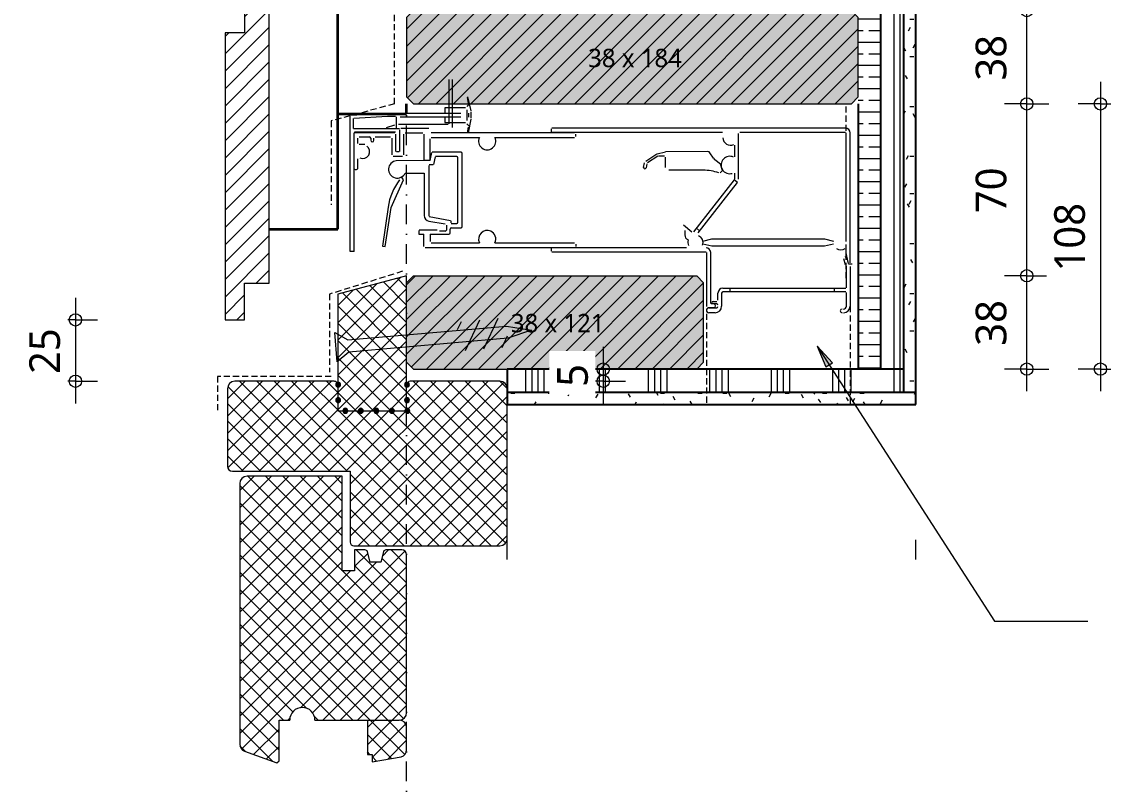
# Model space of a CAD drawing. Header units: millimetres. Extents: x 2927 to 18500, y -7154 to 6447.
# Drawn here: x 6079.6 to 6520.3, y -1441.5 to -1128.8 of the extents above; entities that cross this region are included whole.
import ezdxf

# ---------------------------------------------------------------- set-up
doc = ezdxf.new("R2010")
doc.units = ezdxf.units.MM
doc.linetypes.add('MV_hidden', pattern=[3.75, 2.5, -1.25])
doc.linetypes.add('MV_stramien', pattern=[16, 8, -4, 0, -4])
for name, color, linetype, lineweight in [('A-ANNO-DIMS', 211, 'Continuous', 13), ('A-ANNO-DIMS-5', 211, 'Continuous', 13), ('A-ANNO-NOTE', 131, 'Continuous', 18), ('A-DETL', 90, 'Continuous', 13), ('A-DETL-GENF', 92, 'Continuous', 18), ('A-DETL-MEDM', 33, 'Continuous', 18), ('G-ANNO-TEXT', 231, 'Continuous', 13)]:
    doc.layers.add(name, color=color, linetype=linetype, lineweight=lineweight)
doc.styles.add('Segoe UI', font='segoeui.ttf', dxfattribs={"height": 7.5})
doc.styles.add('Segoe UI_3', font='segoeui.ttf', dxfattribs={"height": 12.5})
doc.dimstyles.new('2_5_mm', dxfattribs={"dimscale": 304.8, "dimtxt": 13.092049, "dimasz": 0.016404, "dimexe": 0.029528, "dimexo": 0.0625, "dimgap": 0.014764, "dimtad": 1, "dimdec": 0, "dimzin": 0, "dimdsep": 46, "dimtxsty": 'Segoe UI_3', "dimblk1": 'DOTBLANK', "dimblk2": 'DOTBLANK', "dimsah": 1, "dimcen": 0.09, "dimdle": 0.029528, "dimazin": 0, "dimtfac": 1, "dimtdec": 4, "dimtix": 1, "dimtmove": 0, "dimatfit": 3, "dimfxl": 0.029528, "dimfxlon": 1, "dimtvp": 1, "dimtfill": 1, "dimtolj": 1, "dimtzin": 0, "dimarcsym": 2})
doc.dimstyles.new('2_5_mm_controle', dxfattribs={"dimscale": 304.8, "dimtxt": 13.092049, "dimasz": 0.016404, "dimexe": 0.029528, "dimexo": 0.0625, "dimgap": 0.008202, "dimtad": 1, "dimdec": 0, "dimzin": 0, "dimdsep": 46, "dimtxsty": 'Segoe UI_3', "dimblk1": 'DOTBLANK', "dimblk2": 'DOTBLANK', "dimsah": 1, "dimcen": 0.09, "dimdle": 0.029528, "dimazin": 0, "dimtfac": 1, "dimtdec": 4, "dimtix": 1, "dimtmove": 0, "dimatfit": 3, "dimfxl": 0.029528, "dimfxlon": 1, "dimtvp": 1, "dimtfill": 1, "dimtolj": 1, "dimtzin": 0, "dimarcsym": 2})
doc.dimstyles.new('2_5_mm_zonder_komma', dxfattribs={"dimscale": 304.8, "dimtxt": 13.092049, "dimasz": 0.016404, "dimexe": 0.029528, "dimexo": 0.0625, "dimgap": 0.008202, "dimtad": 1, "dimdec": 0, "dimdsep": 46, "dimtxsty": 'Segoe UI_3', "dimblk1": 'DOTBLANK', "dimblk2": 'DOTBLANK', "dimsah": 1, "dimcen": 0.09, "dimdle": 0.029528, "dimazin": 0, "dimtfac": 1, "dimtdec": 4, "dimtix": 1, "dimtmove": 0, "dimatfit": 3, "dimfxl": 0.029528, "dimfxlon": 1, "dimtvp": 1, "dimtfill": 1, "dimtolj": 1, "dimtzin": 0, "dimarcsym": 2})
pattern_1 = [(0, (0, 0), (20.32, 5.08), [1.676, -13.564, 1.676, -13.564, -81.28]), (0, (0, 0), (20.32, 5.08), [-30.48, 1.676, -28.804, 1.676, -13.564, -35.56]), (0, (0, 0), (20.32, 5.08), [-76.2, 1.676, -8.484, 1.676, -23.724]), (120, (7.62, 2.54), (-14.559409, 15.0576362), [1.676, -13.564, 1.676, -13.564, -81.28]), (120, (7.62, 2.54), (-14.559409, 15.0576362), [-30.48, 1.676, -28.804, 1.676, -13.564, -35.56]), (120, (7.62, 2.54), (-14.559409, 15.0576362), [-76.2, 1.676, -8.484, 1.676, -23.724]), (240, (10.16, 12.7), (-5.760591, -20.1376362), [1.676, -13.564, 1.676, -13.564, -81.28]), (240, (10.16, 12.7), (-5.760591, -20.1376362), [-30.48, 1.676, -28.804, 1.676, -13.564, -35.56]), (240, (10.16, 12.7), (-5.760591, -20.1376362), [-76.2, 1.676, -8.484, 1.676, -23.724])]
pattern_2 = [(90, (10, 0), (-25, 1e-15), []), (90, (12.5, 0), (-25, 1e-15), []), (90, (15, 0), (-25, 1e-15), []), (90, (17.5, 0), (-25, 1e-15), [])]
pattern_3 = [(45, (0, 0), (-3.535534, 3.535534), []), (135, (0, 0), (-3.535534, -3.535534), [])]

# ---------------------------------------------------------------- blocks, each defined once
blk = doc.blocks.new('00 hout_rechthoekig_sls - SLS 38x121-V132-Details Domera')
at = {"layer": 'A-DETL-GENF'}
blk.add_hatch(color=256, dxfattribs=at).paths.add_polyline_path([(2.83, -38), (118.17, -38), (121, -35.17), (121, -2.83), (118.17, 0), (2.83, 0), (0, -2.83), (0, -35.17)])
at = {"layer": 'A-DETL-MEDM', "lineweight": 13}
h = blk.add_hatch(dxfattribs=at)
h.set_pattern_fill('FP_180', color=256, style=0, pattern_type=2)
h.set_pattern_definition([(45, (-6236.438, 1232.306), (-3.535534, 3.535534), [])])
h.paths.add_polyline_path([(2.83, -38), (118.17, -38), (121, -35.17), (121, -2.83), (118.17, 0), (2.83, 0), (0, -2.83), (0, -35.17)])
at = {"layer": 'A-DETL-MEDM'}
for p, q in [((0, -2.83), (2.83, 0)), ((2.83, 0), (0, -2.83)), ((2.83, 0), (118.17, 0)), ((118.17, 0), (121, -2.83)), ((118.17, 0), (121, -2.83)), ((121, -35.17), (121, -2.83)), ((2.83, -38), (0, -35.17)), ((0, -35.17), (2.83, -38)), ((121, -35.17), (118.17, -38)), ((118.17, -38), (121, -35.17)), ((2.83, -38), (41, -38))]:
    blk.add_line(p, q, dxfattribs=at)
blk = doc.blocks.new('28 schroef - 5_0x80-4440999-Details Domera')
at = {"layer": 'A-DETL-GENF', "lineweight": 13}
h = blk.add_hatch(dxfattribs=at)
h.set_pattern_fill('FP_87', color=256, style=0, pattern_type=2)
h.set_pattern_definition([(240, (0, 0), (-11.2583, 6.5), [])])
h.paths.add_polyline_path([(50, -6), (70, -6), (70, 6), (50, 6), (50, -2.37)])
h = blk.add_hatch(dxfattribs=at)
h.set_pattern_fill('FP_88', color=256, style=0, pattern_type=2)
h.set_pattern_definition([(240, (7.5, 0), (-11.2583, 6.5), [])])
h.paths.add_polyline_path([(50, -6), (70, -6), (70, 6), (50, 6), (50, -2.37)])
for p, q in [((0, -6), (0, 6)), ((0, 6), (5, 2.5)), ((5, 2.5), (70, 2.5)), ((70, 2.5), (80, 0)), ((80, 0), (70, -2.5)), ((5, -2.5), (0, -6)), ((70, -2.5), (5, -2.5))]:
    blk.add_line(p, q, dxfattribs=at)
blk = doc.blocks.new('00 hout_rechthoekig_sls - SLS 38x184-V187-Details Domera')
at = {"layer": 'A-DETL-GENF'}
blk.add_hatch(color=256, dxfattribs=at).paths.add_polyline_path([(67.48, -38), (181.17, -38), (184, -35.17), (184, -2.83), (181.17, 0), (2.83, 0), (0, -2.83), (0, -35.17), (2.83, -38)])
at = {"layer": 'A-DETL-MEDM', "lineweight": 13}
h = blk.add_hatch(dxfattribs=at)
h.set_pattern_fill('FP_232', color=256, style=0, pattern_type=2)
h.set_pattern_definition([(45, (-6236.438, 1124.306), (-3.535534, 3.535534), [])])
h.paths.add_polyline_path([(67.48, -38), (181.17, -38), (184, -35.17), (184, -2.83), (181.17, 0), (2.83, 0), (0, -2.83), (0, -35.17), (2.83, -38)])
at = {"layer": 'A-DETL-MEDM'}
for p, q in [((0, -2.83), (2.83, 0)), ((2.83, 0), (0, -2.83)), ((2.83, 0), (181.17, 0)), ((181.17, 0), (184, -2.83)), ((0, -2.83), (0, -35.17)), ((181.17, 0), (184, -2.83)), ((184, -35.17), (184, -2.83)), ((2.83, -38), (0, -35.17)), ((0, -35.17), (2.83, -38)), ((184, -35.17), (181.17, -38)), ((181.17, -38), (184, -35.17)), ((2.83, -38), (181.17, -38))]:
    blk.add_line(p, q, dxfattribs=at)
blk = doc.blocks.new('DIMBLOCK172-Details Domera')
at = {"layer": 'A-ANNO-DIMS-5'}
for p, q in [((6101.52, -1241.31), (6101.52, -1284.31)), ((6101.52, -1250.31), (6092.52, -1250.31)), ((6101.52, -1250.31), (6110.52, -1250.31)), ((6101.52, -1275.31), (6092.52, -1275.31)), ((6101.52, -1275.31), (6110.52, -1275.31))]:
    blk.add_line(p, q, dxfattribs=at)
for centre in [(6101.52, -1250.31), (6101.52, -1275.31)]:
    blk.add_circle(centre, 2.5, dxfattribs=at)
at = {"layer": 'A-ANNO-DIMS-5', "color": 0, "insert": (6082.71, -1272.33), "char_height": 12.5, "width": 22.8516, "attachment_point": 1, "rotation": 90, "line_spacing_factor": 1.142579, "style": 'Segoe UI_3', "bg_fill": 3, "box_fill_scale": 1.25, "bg_fill_color": 9, "bg_fill_true_color": 13158600, "bg_fill_transparency": 0}
blk.add_mtext('25', dxfattribs=at)
blk = doc.blocks.new('_DotBlank')
at = {"color": 0, "linetype": 'ByBlock', "lineweight": -2}
blk.add_line((-0.5, 0), (-1, 0), dxfattribs=at)
blk.add_circle((0, 0), 0.5, dxfattribs=at)
blk = doc.blocks.new('DIMBLOCK218-Details Domera')
at = {"layer": 'A-ANNO-DIMS-5'}
for p, q in [((6489.06, -1232.31), (6480.06, -1232.31)), ((6489.06, -1279.31), (6489.06, -1232.31)), ((6489.06, -1232.31), (6498.06, -1232.31)), ((6489.06, -1270.31), (6480.06, -1270.31)), ((6489.06, -1270.31), (6498.06, -1270.31))]:
    blk.add_line(p, q, dxfattribs=at)
for centre in [(6489.06, -1232.31), (6489.06, -1270.31)]:
    blk.add_circle(centre, 2.5, dxfattribs=at)
at = {"layer": 'A-ANNO-DIMS-5', "color": 0, "insert": (6468.25, -1260.83), "char_height": 12.5, "width": 22.8516, "attachment_point": 1, "rotation": 90, "line_spacing_factor": 1.142579, "style": 'Segoe UI_3', "bg_fill": 3, "box_fill_scale": 1.25, "bg_fill_color": 9, "bg_fill_true_color": 13158600, "bg_fill_transparency": 0}
blk.add_mtext('38', dxfattribs=at)
blk = doc.blocks.new('DIMBLOCK219-Details Domera')
at = {"layer": 'A-ANNO-DIMS-5'}
for p, q in [((6489.06, -1162.31), (6480.06, -1162.31)), ((6489.06, -1232.31), (6489.06, -1162.31)), ((6489.06, -1162.31), (6498.06, -1162.31)), ((6489.06, -1232.31), (6480.06, -1232.31)), ((6489.06, -1232.31), (6498.06, -1232.31))]:
    blk.add_line(p, q, dxfattribs=at)
for centre in [(6489.06, -1162.31), (6489.06, -1232.31)]:
    blk.add_circle(centre, 2.5, dxfattribs=at)
at = {"layer": 'A-ANNO-DIMS-5', "color": 0, "insert": (6468.25, -1206.83), "char_height": 12.5, "width": 22.8516, "attachment_point": 1, "rotation": 90, "line_spacing_factor": 1.142579, "style": 'Segoe UI_3', "bg_fill": 3, "box_fill_scale": 1.25, "bg_fill_color": 9, "bg_fill_true_color": 13158600, "bg_fill_transparency": 0}
blk.add_mtext('70', dxfattribs=at)
blk = doc.blocks.new('DIMBLOCK220-Details Domera')
at = {"layer": 'A-ANNO-DIMS-5'}
for p, q in [((6489.06, -1162.31), (6489.06, -1115.31)), ((6489.06, -1124.31), (6480.06, -1124.31)), ((6489.06, -1124.31), (6498.06, -1124.31)), ((6489.06, -1162.31), (6480.06, -1162.31)), ((6489.06, -1162.31), (6498.06, -1162.31))]:
    blk.add_line(p, q, dxfattribs=at)
for centre in [(6489.06, -1124.31), (6489.06, -1162.31)]:
    blk.add_circle(centre, 2.5, dxfattribs=at)
at = {"layer": 'A-ANNO-DIMS-5', "color": 0, "insert": (6468.25, -1152.83), "char_height": 12.5, "width": 22.8516, "attachment_point": 1, "rotation": 90, "line_spacing_factor": 1.142579, "style": 'Segoe UI_3', "bg_fill": 3, "box_fill_scale": 1.25, "bg_fill_color": 9, "bg_fill_true_color": 13158600, "bg_fill_transparency": 0}
blk.add_mtext('38', dxfattribs=at)
blk = doc.blocks.new('DIMBLOCK227-Details Domera')
at = {"layer": 'A-ANNO-DIMS-5'}
for p, q in [((6316.55, -1261.31), (6316.55, -1284.31)), ((6316.55, -1270.31), (6307.55, -1270.31)), ((6316.55, -1270.31), (6325.55, -1270.31)), ((6316.55, -1275.31), (6307.55, -1275.31)), ((6316.55, -1275.31), (6325.55, -1275.31))]:
    blk.add_line(p, q, dxfattribs=at)
for centre in [(6316.55, -1270.31), (6316.55, -1275.31)]:
    blk.add_circle(centre, 2.5, dxfattribs=at)
at = {"layer": 'A-ANNO-DIMS-5', "color": 0, "insert": (6297.74, -1277.57), "char_height": 12.5, "width": 11.4258, "attachment_point": 1, "rotation": 90, "line_spacing_factor": 1.142579, "style": 'Segoe UI_3', "bg_fill": 3, "box_fill_scale": 1.25, "bg_fill_color": 9, "bg_fill_true_color": 13158600, "bg_fill_transparency": 0}
blk.add_mtext('5', dxfattribs=at)
blk = doc.blocks.new('DIMBLOCK228-Details Domera')
at = {"layer": 'A-ANNO-DIMS-5'}
for p, q in [((6519.06, -1153.31), (6519.06, -1279.31)), ((6519.06, -1162.31), (6510.06, -1162.31)), ((6519.06, -1162.31), (6528.06, -1162.31)), ((6519.06, -1270.31), (6510.06, -1270.31)), ((6519.06, -1270.31), (6528.06, -1270.31))]:
    blk.add_line(p, q, dxfattribs=at)
for centre in [(6519.06, -1162.31), (6519.06, -1270.31)]:
    blk.add_circle(centre, 2.5, dxfattribs=at)
at = {"layer": 'A-ANNO-DIMS-5', "color": 0, "insert": (6500.25, -1230.59), "char_height": 12.5, "width": 34.2774, "attachment_point": 1, "rotation": 90, "line_spacing_factor": 1.142579, "style": 'Segoe UI_3', "bg_fill": 3, "box_fill_scale": 1.25, "bg_fill_color": 9, "bg_fill_true_color": 13158600, "bg_fill_transparency": 0}
blk.add_mtext('108', dxfattribs=at)

msp = doc.modelspace()

# ---------------------------------------------------------------- hatches: boundary and pattern name
at = {"layer": 'A-DETL-GENF', "lineweight": 13}
h = msp.add_hatch(dxfattribs=at)
h.set_pattern_fill('FP_4', color=250, style=0, pattern_type=2)
h.set_pattern_definition([(0, (0, 0), (0, 9.476), []), (0, (0, 4.738), (0, 9.476), [4.738, -2.369])])
h.paths.add_polyline_path([(6429.44, -1270.31), (6429.44, -948.93), (6420.44, -948.93), (6420.44, -1270.31)])
h = msp.add_hatch(dxfattribs=at)
h.set_pattern_fill('FP_6', color=253, style=0, pattern_type=2)
h.set_pattern_definition(pattern_2)
h.paths.add_polyline_path([(6438.94, -1270.31), (6438.94, -948.93), (6429.44, -948.93), (6429.44, -1270.31)])
h = msp.add_hatch(dxfattribs=at)
h.set_pattern_fill('FP_5', color=253, style=0, pattern_type=2)
h.set_pattern_definition(pattern_1)
h.paths.add_polyline_path([(6443.94, -1279.81), (6443.94, -948.93), (6438.94, -948.93), (6438.94, -1279.81)])
h = msp.add_hatch(dxfattribs=at)
h.set_pattern_fill('FP_10', color=250, style=0, pattern_type=2)
h.set_pattern_definition([(45, (0, 0), (-3.535534, 3.535534), [])])
h.paths.add_polyline_path([(6162.44, -1250.31), (6170.44, -1250.31), (6170.44, -1235.31), (6180.44, -1235.31), (6180.44, -1108.31), (6170.44, -1108.31), (6170.44, -1133.31), (6162.44, -1133.31)])
h = msp.add_hatch(dxfattribs=at)
h.set_pattern_fill('FP_12', color=250, style=0, pattern_type=2)
h.set_pattern_definition(pattern_3)
h.paths.add_polyline_path([(6235.7, -1287.31), (6235.75, -1287.31), (6235.86, -1286.87), (6235.88, -1286.81), (6236.04, -1286.6), (6236.44, -1286.34), (6236.44, -1283.98), (6236.3, -1283.96), (6236.06, -1283.86), (6235.86, -1283.7), (6235.7, -1283.49), (6235.6, -1283.25), (6235.56, -1282.99), (6235.6, -1282.73), (6235.7, -1282.49), (6235.86, -1282.28), (6236.06, -1282.13), (6236.44, -1281.99), (6236.44, -1277.65), (6236.3, -1277.64), (6236.06, -1277.54), (6235.86, -1277.38), (6235.7, -1277.17), (6235.6, -1276.93), (6235.56, -1276.67), (6235.6, -1276.41), (6235.7, -1276.17), (6235.86, -1275.96), (6236.06, -1275.8), (6236.44, -1275.67), (6236.44, -1232.31), (6208.44, -1239.81), (6208.44, -1275.69), (6208.56, -1275.67), (6208.82, -1275.7), (6209.06, -1275.8), (6209.27, -1275.96), (6209.43, -1276.17), (6209.53, -1276.41), (6209.56, -1276.67), (6209.53, -1276.93), (6209.43, -1277.17), (6209.27, -1277.38), (6209.06, -1277.54), (6208.82, -1277.64), (6208.44, -1277.67), (6208.44, -1282.01), (6208.56, -1281.99), (6208.82, -1282.03), (6209.06, -1282.13), (6209.27, -1282.28), (6209.43, -1282.49), (6209.53, -1282.73), (6209.56, -1282.99), (6209.53, -1283.25), (6209.43, -1283.49), (6209.27, -1283.7), (6209.06, -1283.86), (6208.82, -1283.96), (6208.44, -1283.99), (6208.44, -1287.31), (6210.46, -1287.31), (6210.49, -1287.05), (6210.59, -1286.81), (6210.75, -1286.6), (6210.96, -1286.44), (6211.2, -1286.34), (6211.46, -1286.31), (6211.72, -1286.34), (6211.96, -1286.44), (6212.17, -1286.6), (6212.33, -1286.81), (6212.43, -1287.05), (6212.46, -1287.31), (6216.78, -1287.31), (6216.82, -1287.05), (6216.92, -1286.81), (6217.08, -1286.6), (6217.28, -1286.44), (6217.52, -1286.34), (6217.78, -1286.31), (6218.04, -1286.34), (6218.28, -1286.44), (6218.49, -1286.6), (6218.65, -1286.81), (6218.75, -1287.05), (6218.78, -1287.31), (6223.1, -1287.31), (6223.14, -1287.05), (6223.24, -1286.81), (6223.4, -1286.6), (6223.6, -1286.44), (6223.85, -1286.34), (6224.1, -1286.31), (6224.36, -1286.34), (6224.6, -1286.44), (6224.81, -1286.6), (6224.97, -1286.81), (6225.07, -1287.05), (6225.1, -1287.31), (6229.43, -1287.31), (6229.46, -1287.05), (6229.56, -1286.81), (6229.72, -1286.6), (6229.93, -1286.44), (6230.17, -1286.34), (6230.43, -1286.31), (6230.69, -1286.34), (6230.93, -1286.44), (6231.13, -1286.6), (6231.29, -1286.81), (6231.39, -1287.05), (6231.43, -1287.31), (6235.56, -1287.31)])
h = msp.add_hatch(dxfattribs=at)
h.set_pattern_fill('FP_6', color=253, style=0, pattern_type=2)
h.set_pattern_definition(pattern_2)
h.paths.add_polyline_path([(6303.92, -1279.81), (6438.94, -1279.81), (6438.94, -1270.31), (6277.44, -1270.31), (6277.44, -1279.81)])
h = msp.add_hatch(dxfattribs=at)
h.set_pattern_fill('FP_12', color=250, style=0, pattern_type=2)
h.set_pattern_definition(pattern_3)
h.paths.add_polyline_path([(6274.44, -1342.31), (6275.21, -1342.2), (6275.94, -1341.9), (6276.56, -1341.43), (6277.04, -1340.81), (6277.34, -1340.08), (6277.44, -1339.31), (6277.44, -1278.31), (6277.34, -1277.53), (6277.04, -1276.81), (6276.56, -1276.18), (6275.94, -1275.71), (6275.21, -1275.41), (6274.44, -1275.31), (6237.55, -1275.36), (6237.19, -1275.51), (6236.9, -1275.74), (6237.18, -1275.89), (6237.27, -1275.97), (6237.43, -1276.17), (6237.53, -1276.41), (6237.56, -1276.67), (6237.53, -1276.93), (6237.43, -1277.17), (6237.27, -1277.38), (6237.06, -1277.54), (6236.82, -1277.64), (6236.44, -1277.67), (6236.44, -1282.01), (6236.56, -1281.99), (6236.82, -1282.03), (6237.08, -1282.14), (6237.27, -1282.28), (6237.43, -1282.49), (6237.53, -1282.73), (6237.56, -1282.99), (6237.53, -1283.25), (6237.43, -1283.49), (6237.27, -1283.7), (6236.86, -1283.94), (6236.82, -1283.96), (6236.44, -1283.99), (6236.49, -1286.34), (6236.82, -1286.32), (6237.01, -1286.34), (6237.27, -1286.46), (6237.46, -1286.6), (6237.66, -1286.92), (6237.71, -1287.05), (6237.75, -1287.31), (6237.71, -1287.56), (6237.61, -1287.81), (6237.46, -1288.01), (6237.08, -1288.24), (6237.01, -1288.27), (6236.75, -1288.31), (6236.44, -1288.25), (6236.25, -1288.17), (6235.92, -1287.86), (6235.88, -1287.81), (6235.78, -1287.56), (6235.75, -1287.31), (6231.43, -1287.31), (6231.39, -1287.56), (6231.29, -1287.81), (6231.13, -1288.01), (6230.93, -1288.17), (6230.69, -1288.27), (6230.43, -1288.31), (6230.17, -1288.27), (6229.93, -1288.17), (6229.72, -1288.01), (6229.56, -1287.81), (6229.46, -1287.56), (6229.43, -1287.31), (6225.1, -1287.31), (6225.07, -1287.56), (6224.97, -1287.81), (6224.81, -1288.01), (6224.6, -1288.17), (6224.36, -1288.27), (6224.1, -1288.31), (6223.85, -1288.27), (6223.6, -1288.17), (6223.4, -1288.01), (6223.24, -1287.81), (6223.14, -1287.56), (6223.1, -1287.31), (6218.78, -1287.31), (6218.75, -1287.56), (6218.65, -1287.81), (6218.49, -1288.01), (6218.28, -1288.17), (6218.04, -1288.27), (6217.78, -1288.31), (6217.52, -1288.27), (6217.28, -1288.17), (6217.08, -1288.01), (6216.92, -1287.81), (6216.82, -1287.56), (6216.78, -1287.31), (6212.46, -1287.31), (6212.43, -1287.56), (6212.33, -1287.81), (6212.17, -1288.01), (6211.96, -1288.17), (6211.72, -1288.27), (6211.46, -1288.31), (6211.2, -1288.27), (6210.96, -1288.17), (6210.75, -1288.01), (6210.59, -1287.81), (6210.49, -1287.56), (6210.46, -1287.31), (6208.44, -1287.31), (6208.44, -1283.98), (6208.3, -1283.96), (6208, -1283.81), (6207.86, -1283.7), (6207.7, -1283.49), (6207.6, -1283.25), (6207.56, -1282.99), (6207.6, -1282.73), (6207.82, -1282.34), (6207.86, -1282.28), (6208.06, -1282.13), (6208.44, -1281.99), (6208.44, -1277.65), (6208.3, -1277.64), (6208.06, -1277.54), (6207.86, -1277.38), (6207.7, -1277.17), (6207.6, -1276.93), (6207.56, -1276.67), (6207.6, -1276.41), (6207.83, -1275.99), (6207.95, -1275.89), (6208.05, -1275.81), (6207.86, -1275.64), (6207.69, -1275.51), (6207.33, -1275.36), (6206.94, -1275.31), (6166.27, -1275.33), (6165.66, -1275.41), (6164.94, -1275.71), (6164.32, -1276.18), (6163.84, -1276.81), (6163.54, -1277.53), (6163.44, -1278.31), (6163.44, -1309.97), (6163.51, -1310.49), (6163.71, -1310.97), (6164.02, -1311.39), (6164.44, -1311.7), (6164.92, -1311.9), (6165.44, -1311.97), (6213.44, -1311.97), (6213.49, -1341.19), (6213.64, -1341.56), (6213.88, -1341.87), (6214.19, -1342.1), (6214.55, -1342.25), (6214.94, -1342.31), (6235.09, -1342.31)])
at = {"layer": 'A-DETL-GENF'}
for points in [[(6208.56, -1277.67), (6208.82, -1277.64), (6209.06, -1277.54), (6209.27, -1277.38), (6209.43, -1277.17), (6209.53, -1276.93), (6209.56, -1276.67), (6209.53, -1276.41), (6209.43, -1276.17), (6209.27, -1275.96), (6209.06, -1275.8), (6208.82, -1275.7), (6208.56, -1275.67), (6208.3, -1275.7), (6208.06, -1275.8), (6207.86, -1275.96), (6207.7, -1276.17), (6207.6, -1276.41), (6207.56, -1276.67), (6207.6, -1276.93), (6207.7, -1277.17), (6207.86, -1277.38), (6208.06, -1277.54), (6208.3, -1277.64)], [(6236.56, -1277.67), (6236.82, -1277.64), (6237.06, -1277.54), (6237.27, -1277.38), (6237.43, -1277.17), (6237.53, -1276.93), (6237.56, -1276.67), (6237.53, -1276.41), (6237.43, -1276.17), (6237.27, -1275.96), (6237.06, -1275.8), (6236.82, -1275.7), (6236.56, -1275.67), (6236.3, -1275.7), (6236.06, -1275.8), (6235.86, -1275.96), (6235.7, -1276.17), (6235.6, -1276.41), (6235.56, -1276.67), (6235.6, -1276.93), (6235.7, -1277.17), (6235.86, -1277.38), (6236.06, -1277.54), (6236.3, -1277.64)], [(6208.56, -1283.99), (6208.82, -1283.96), (6209.06, -1283.86), (6209.27, -1283.7), (6209.43, -1283.49), (6209.53, -1283.25), (6209.56, -1282.99), (6209.53, -1282.73), (6209.43, -1282.49), (6209.27, -1282.28), (6209.06, -1282.13), (6208.82, -1282.03), (6208.56, -1281.99), (6208.3, -1282.03), (6208.06, -1282.13), (6207.86, -1282.28), (6207.7, -1282.49), (6207.6, -1282.73), (6207.56, -1282.99), (6207.6, -1283.25), (6207.7, -1283.49), (6207.86, -1283.7), (6208.06, -1283.86), (6208.3, -1283.96)], [(6236.56, -1283.99), (6236.82, -1283.96), (6237.06, -1283.86), (6237.27, -1283.7), (6237.43, -1283.49), (6237.53, -1283.25), (6237.56, -1282.99), (6237.53, -1282.73), (6237.43, -1282.49), (6237.27, -1282.28), (6237.06, -1282.13), (6236.82, -1282.03), (6236.56, -1281.99), (6236.3, -1282.03), (6236.06, -1282.13), (6235.86, -1282.28), (6235.7, -1282.49), (6235.6, -1282.73), (6235.56, -1282.99), (6235.6, -1283.25), (6235.7, -1283.49), (6235.86, -1283.7), (6236.06, -1283.86), (6236.3, -1283.96)], [(6211.46, -1288.31), (6211.72, -1288.27), (6211.96, -1288.17), (6212.17, -1288.01), (6212.33, -1287.81), (6212.43, -1287.56), (6212.46, -1287.31), (6212.43, -1287.05), (6212.33, -1286.81), (6212.17, -1286.6), (6211.96, -1286.44), (6211.72, -1286.34), (6211.46, -1286.31), (6211.2, -1286.34), (6210.96, -1286.44), (6210.75, -1286.6), (6210.59, -1286.81), (6210.49, -1287.05), (6210.46, -1287.31), (6210.49, -1287.56), (6210.59, -1287.81), (6210.75, -1288.01), (6210.96, -1288.17), (6211.2, -1288.27)], [(6217.78, -1288.31), (6218.04, -1288.27), (6218.28, -1288.17), (6218.49, -1288.01), (6218.65, -1287.81), (6218.75, -1287.56), (6218.78, -1287.31), (6218.75, -1287.05), (6218.65, -1286.81), (6218.49, -1286.6), (6218.28, -1286.44), (6218.04, -1286.34), (6217.78, -1286.31), (6217.52, -1286.34), (6217.28, -1286.44), (6217.08, -1286.6), (6216.92, -1286.81), (6216.82, -1287.05), (6216.78, -1287.31), (6216.82, -1287.56), (6216.92, -1287.81), (6217.08, -1288.01), (6217.28, -1288.17), (6217.52, -1288.27)], [(6224.1, -1288.31), (6224.36, -1288.27), (6224.6, -1288.17), (6224.81, -1288.01), (6224.97, -1287.81), (6225.07, -1287.56), (6225.1, -1287.31), (6225.07, -1287.05), (6224.97, -1286.81), (6224.81, -1286.6), (6224.6, -1286.44), (6224.36, -1286.34), (6224.1, -1286.31), (6223.85, -1286.34), (6223.6, -1286.44), (6223.4, -1286.6), (6223.24, -1286.81), (6223.14, -1287.05), (6223.1, -1287.31), (6223.14, -1287.56), (6223.24, -1287.81), (6223.4, -1288.01), (6223.6, -1288.17), (6223.85, -1288.27)], [(6230.43, -1288.31), (6230.69, -1288.27), (6230.93, -1288.17), (6231.13, -1288.01), (6231.29, -1287.81), (6231.39, -1287.56), (6231.43, -1287.31), (6231.39, -1287.05), (6231.29, -1286.81), (6231.13, -1286.6), (6230.93, -1286.44), (6230.69, -1286.34), (6230.43, -1286.31), (6230.17, -1286.34), (6229.93, -1286.44), (6229.72, -1286.6), (6229.56, -1286.81), (6229.46, -1287.05), (6229.43, -1287.31), (6229.46, -1287.56), (6229.56, -1287.81), (6229.72, -1288.01), (6229.93, -1288.17), (6230.17, -1288.27)], [(6236.75, -1288.31), (6237.01, -1288.27), (6237.25, -1288.17), (6237.46, -1288.01), (6237.61, -1287.81), (6237.71, -1287.56), (6237.75, -1287.31), (6237.71, -1287.05), (6237.61, -1286.81), (6237.46, -1286.6), (6237.25, -1286.44), (6237.01, -1286.34), (6236.75, -1286.31), (6236.49, -1286.34), (6236.25, -1286.44), (6236.04, -1286.6), (6235.88, -1286.81), (6235.78, -1287.05), (6235.75, -1287.31), (6235.78, -1287.56), (6235.88, -1287.81), (6236.04, -1288.01), (6236.25, -1288.17), (6236.49, -1288.27)]]:
    msp.add_hatch(color=7, dxfattribs=at).paths.add_polyline_path(points)
at = {"layer": 'A-DETL-GENF', "lineweight": 13}
h = msp.add_hatch(dxfattribs=at)
h.set_pattern_fill('FP_5', color=253, style=0, pattern_type=2)
h.set_pattern_definition(pattern_1)
h.paths.add_polyline_path([(6277.44, -1284.81), (6443.94, -1284.81), (6443.94, -1279.81), (6277.44, -1279.81)])
h = msp.add_hatch(dxfattribs=at)
h.set_pattern_fill('FP_12', color=250, style=0, pattern_type=2)
h.set_pattern_definition(pattern_3)
h.paths.add_polyline_path([(6183.56, -1430.77), (6184.44, -1429.89), (6184.44, -1413.31), (6188.79, -1413.31), (6188.97, -1411.97), (6189.48, -1410.73), (6190.3, -1409.67), (6191.36, -1408.85), (6192.61, -1408.33), (6193.94, -1408.16), (6195.27, -1408.33), (6196.51, -1408.85), (6197.58, -1409.67), (6198.4, -1410.73), (6198.91, -1411.97), (6199.09, -1413.31), (6233.44, -1413.31), (6234.21, -1413.2), (6235.09, -1412.78), (6235.56, -1412.43), (6236.04, -1411.81), (6236.34, -1411.08), (6236.44, -1410.31), (6236.44, -1345.97), (6236.37, -1345.45), (6236.17, -1344.97), (6235.85, -1344.56), (6235.44, -1344.24), (6234.96, -1344.04), (6234.44, -1343.97), (6227.75, -1344.01), (6227.5, -1344.11), (6227.3, -1344.26), (6227.14, -1344.47), (6227.04, -1344.71), (6225.9, -1348.97), (6221.58, -1348.97), (6220.34, -1344.47), (6220.18, -1344.26), (6219.97, -1344.11), (6219.73, -1344.01), (6219.47, -1343.97), (6215.24, -1343.97), (6215.24, -1352.47), (6210.24, -1352.47), (6210.24, -1313.97), (6171.44, -1313.97), (6170.66, -1314.07), (6169.94, -1314.37), (6169.32, -1314.85), (6168.84, -1315.47), (6168.54, -1316.19), (6168.44, -1317.28), (6168.44, -1423.17), (6168.53, -1423.89), (6168.79, -1424.58), (6169.21, -1425.18), (6169.76, -1425.66), (6170.41, -1425.99)])
h = msp.add_hatch(dxfattribs=at)
h.set_pattern_fill('FP_12', color=250, style=0, pattern_type=2)
h.set_pattern_definition(pattern_3)
h.paths.add_polyline_path([(6222.38, -1430.34), (6234.21, -1428.27), (6234.82, -1428.04), (6235.36, -1427.68), (6235.82, -1427.2), (6236.16, -1426.64), (6236.37, -1426.02), (6236.44, -1425.37), (6236.44, -1416.31), (6236.34, -1415.53), (6236.04, -1414.81), (6235.56, -1414.18), (6234.94, -1413.71), (6234.21, -1413.41), (6233.44, -1413.31), (6220.44, -1413.31), (6220.44, -1427.31), (6222.38, -1427.31)])
at = {"layer": 'G-ANNO-TEXT'}
msp.add_hatch(color=7, dxfattribs=at).paths.add_polyline_path([(6403.72, -1261.03), (6407.26, -1269.46), (6409.93, -1267.74)])

# ---------------------------------------------------------------- linework, layer by layer
at = {"layer": 'A-DETL', "lineweight": 35}
for p, q in [((6208.44, -1213.31), (6208.44, -948.93)), ((6236.44, -1166.31), (6236.44, -1162.31)), ((6208.44, -1166.31), (6236.44, -1166.31)), ((6180.44, -1213.31), (6208.44, -1213.31))]:
    msp.add_line(p, q, dxfattribs=at)
at = {"layer": 'A-DETL', "linetype": 'MV_hidden', "lineweight": 18}
for p, q in [((6231.44, -1162.33), (6231.44, -948.93)), ((6231.44, -1162.33), (6205.69, -1169.23)), ((6415.44, -1233.31), (6415.44, -1162.31)), ((6205.69, -1169.23), (6205.69, -1203.46)), ((6234.79, -1230.51), (6205.06, -1239.8)), ((6205.06, -1239.8), (6205.06, -1271.56)), ((6417.1, -1244.69), (6417.1, -1284.81)), ((6358.6, -1247.79), (6358.6, -1284.81)), ((6205.69, -1273.31), (6159.44, -1273.31)), ((6159.44, -1273.31), (6159.44, -1288.31))]:
    msp.add_line(p, q, dxfattribs=at)
at = {"layer": 'A-DETL', "lineweight": 25}
for p, q in [((6429.44, -948.93), (6429.44, -1270.31)), ((6438.94, -1270.31), (6438.94, -948.93)), ((6443.94, -1279.81), (6443.94, -948.93)), ((6420.44, -1162.31), (6420.44, -1270.31)), ((6438.94, -1270.31), (6277.44, -1270.31)), ((6277.44, -1270.31), (6277.44, -1279.81)), ((6438.94, -1279.81), (6438.94, -1270.31)), ((6277.44, -1279.81), (6277.44, -1284.81)), ((6443.94, -1279.81), (6277.44, -1279.81)), ((6443.94, -1284.81), (6443.94, -1279.81)), ((6277.44, -1284.81), (6443.94, -1284.81))]:
    msp.add_line(p, q, dxfattribs=at)
at = {"layer": 'A-DETL', "lineweight": 18}
for p, q in [((6180.44, -1235.31), (6180.44, -1108.31)), ((6170.44, -1123.31), (6170.44, -1133.31)), ((6170.44, -1133.31), (6162.44, -1133.31)), ((6162.44, -1133.31), (6162.44, -1250.31)), ((6253.56, -1152.38), (6253.56, -1170.48)), ((6255.06, -1171.98), (6255.06, -1152.38)), ((6261.87, -1162.31), (6260.93, -1163.36)), ((6261.09, -1159.7), (6261.51, -1161.97)), ((6262.78, -1165.18), (6261.38, -1159.43)), ((6213.46, -1222.38), (6213.46, -1167.15)), ((6213.65, -1166.87), (6228.66, -1166.03)), ((6214.95, -1168.1), (6228.7, -1167.33)), ((6228.66, -1166.03), (6258.48, -1166.03)), ((6228.7, -1167.33), (6231.96, -1167.33)), ((6232.16, -1167.53), (6232.16, -1172.18)), ((6258.48, -1167.73), (6233.86, -1167.73)), ((6260.43, -1163.88), (6251.96, -1163.88)), ((6251.96, -1163.88), (6251.96, -1166.03)), ((6251.96, -1167.73), (6251.96, -1169.88)), ((6260.98, -1164.67), (6260.98, -1169.08)), ((6261.78, -1167.73), (6261.78, -1166.03)), ((6262.78, -1168.18), (6262.78, -1165.58)), ((6214.76, -1172.38), (6214.76, -1168.29)), ((6231.47, -1170.94), (6228.04, -1172.11)), ((6253.36, -1170.68), (6233.08, -1170.68)), ((6251.96, -1169.88), (6260.43, -1169.88)), ((6260.93, -1170.39), (6261.87, -1171.44)), ((6261.51, -1171.78), (6261.08, -1174.08)), ((6261.64, -1174.08), (6262.78, -1168.58)), ((6371.79, -1172.19), (6295.55, -1172.19)), ((6415.2, -1172.19), (6371.79, -1172.19)), ((6214.76, -1172.38), (6233.47, -1172.38)), ((6231.59, -1174.08), (6215.06, -1174.08)), ((6215.06, -1222.38), (6215.06, -1174.08)), ((6231.96, -1173.88), (6215.16, -1173.88)), ((6216.59, -1178.38), (6216.59, -1176.28)), ((6217.09, -1175.78), (6221.29, -1175.78)), ((6221.79, -1176.28), (6221.79, -1177.15)), ((6223.14, -1177.15), (6223.14, -1176.28)), ((6223.64, -1175.78), (6229.89, -1175.78)), ((6230.39, -1176.28), (6230.39, -1183.08)), ((6232.09, -1181.68), (6232.09, -1174.58)), ((6233.59, -1172.88), (6233.59, -1181.68)), ((6245.49, -1172.38), (6234.09, -1172.38)), ((6235.29, -1183.08), (6235.29, -1174.58)), ((6235.79, -1174.08), (6242.99, -1174.08)), ((6243.49, -1174.58), (6243.49, -1185.38)), ((6245.99, -1185.38), (6245.99, -1176.53)), ((6297.18, -1174.08), (6246.49, -1174.08)), ((6246.49, -1176.03), (6266.09, -1176.03)), ((6272.41, -1176.03), (6295.68, -1176.03)), ((6295.3, -1172.44), (6295.3, -1173.64)), ((6295.55, -1173.89), (6305.78, -1173.89)), ((6295.68, -1176.03), (6304.89, -1176.03)), ((6304.89, -1174.08), (6297.18, -1174.08)), ((6305.39, -1175.53), (6305.39, -1174.58)), ((6305.78, -1173.89), (6365.12, -1173.89)), ((6371.65, -1192.98), (6371.65, -1174.39)), ((6372.15, -1173.89), (6415.2, -1173.89)), ((6415.4, -1174.09), (6415.4, -1216.22)), ((6417.1, -1227.09), (6417.1, -1174.09)), ((6219.46, -1178.88), (6217.09, -1178.88)), ((6369.95, -1179.08), (6369.95, -1183.83)), ((6216.59, -1188.23), (6216.59, -1184.67)), ((6230.89, -1183.58), (6234.79, -1183.58)), ((6243.82, -1185.38), (6232.21, -1185.45)), ((6233.39, -1181.88), (6232.29, -1181.88)), ((6245.99, -1185.38), (6243.82, -1185.38)), ((6245.99, -1185.38), (6243.82, -1185.38)), ((6246.58, -1182.14), (6245.92, -1185.38)), ((6258.62, -1181.98), (6246.78, -1181.98)), ((6248.05, -1183.94), (6247.42, -1187.02)), ((6256.82, -1183.78), (6248.25, -1183.78)), ((6257.32, -1210.48), (6257.32, -1184.28)), ((6259.12, -1212.28), (6259.12, -1182.48)), ((6333.82, -1185.62), (6338.38, -1182.69)), ((6338.73, -1183.65), (6334.54, -1186.35)), ((6338.53, -1182.62), (6341.93, -1181.77)), ((6341.43, -1183.57), (6339, -1183.57)), ((6359.17, -1181.73), (6341.93, -1181.77)), ((6341.94, -1188.22), (6341.93, -1184.07)), ((6361.44, -1184.44), (6360.01, -1182.2)), ((6364.37, -1186.82), (6362.06, -1185.1)), ((6245.42, -1187.38), (6245.42, -1208.01)), ((6247.22, -1187.18), (6245.62, -1187.18)), ((6332.99, -1188.15), (6333.38, -1186.26)), ((6334.32, -1186.67), (6333.97, -1188.38)), ((6357.17, -1189.34), (6343.19, -1189.36)), ((6364.12, -1190.33), (6365.1, -1189.44)), ((6365.1, -1189.44), (6364.37, -1186.82)), ((6230.07, -1204.57), (6235.13, -1193.21)), ((6235.13, -1193.21), (6234.34, -1192.08)), ((6235.83, -1190.48), (6243.62, -1190.48)), ((6243.62, -1190.48), (6243.62, -1207.76)), ((6369.85, -1193.28), (6353.35, -1214.4)), ((6371.19, -1194.33), (6369.85, -1193.28)), ((6369.95, -1190.56), (6369.95, -1192.98)), ((6355.2, -1214.8), (6371.19, -1194.33)), ((6228.88, -1204.39), (6226.56, -1220.23)), ((6227.75, -1220.42), (6230.07, -1204.57)), ((6245.52, -1210.02), (6252.2, -1211.2)), ((6245.58, -1208.21), (6254.25, -1209.74)), ((6252.62, -1211.7), (6252.62, -1213.68)), ((6254.42, -1209.93), (6254.42, -1210.78)), ((6254.62, -1210.98), (6256.82, -1210.98)), ((6352.65, -1214.49), (6349.17, -1211.77)), ((6241.4, -1213.88), (6241.39, -1215.38)), ((6241.39, -1215.38), (6243.49, -1215.41)), ((6248.91, -1213.68), (6241.6, -1213.68)), ((6243.49, -1220.38), (6243.49, -1215.41)), ((6245.99, -1215.38), (6253.62, -1215.38)), ((6245.99, -1215.38), (6245.99, -1218.38)), ((6252.12, -1214.18), (6249.82, -1214.18)), ((6254.12, -1214.88), (6254.12, -1213.28)), ((6254.62, -1212.78), (6258.62, -1212.78)), ((6349.75, -1213.84), (6349.75, -1215.69)), ((6354.46, -1212.98), (6355.8, -1214.03)), ((6226.56, -1220.23), (6227.75, -1220.42)), ((6246.49, -1218.88), (6266.09, -1218.88)), ((6272.41, -1218.88), (6304.89, -1218.88)), ((6305.39, -1219.38), (6305.39, -1220.38)), ((6357.15, -1218.21), (6360.81, -1217.29)), ((6360.81, -1220.29), (6357.15, -1219.38)), ((6360.81, -1217.29), (6384.01, -1217.29)), ((6382.75, -1220.29), (6360.81, -1220.29)), ((6406.69, -1220.29), (6382.75, -1220.29)), ((6384.01, -1217.29), (6406.69, -1217.29)), ((6406.69, -1217.29), (6410.36, -1218.21)), ((6410.36, -1219.38), (6406.69, -1220.29)), ((6215.06, -1222.38), (6213.46, -1222.38)), ((6304.89, -1220.88), (6243.99, -1220.88)), ((6295.3, -1221.14), (6295.3, -1222.34)), ((6295.55, -1222.59), (6350.43, -1222.59)), ((6350.43, -1220.89), (6302.81, -1220.89)), ((6350.43, -1222.59), (6358.4, -1222.59)), ((6358.6, -1222.79), (6358.6, -1244.79)), ((6360.3, -1243.59), (6360.3, -1222.79)), ((6415.4, -1221.37), (6415.4, -1222.93)), ((6415.4, -1222.93), (6416.24, -1226.96)), ((6415.72, -1225.02), (6416.33, -1227.29)), ((6415.29, -1227.89), (6414.61, -1225.37)), ((6415.6, -1237.19), (6415.6, -1228.36)), ((6416.5, -1227.39), (6417.9, -1227.39)), ((6417.1, -1228.59), (6417.1, -1244.69)), ((6236.44, -1232.31), (6208.44, -1239.81)), ((6236.44, -1275.69), (6236.44, -1232.31)), ((6170.44, -1250.31), (6170.44, -1235.31)), ((6170.44, -1235.31), (6180.44, -1235.31)), ((6365.27, -1237.39), (6415.4, -1237.39)), ((6368.2, -1238.89), (6368.2, -1237.39)), ((6410.7, -1238.89), (6410.7, -1237.39)), ((6208.44, -1239.81), (6208.44, -1275.69)), ((6363.27, -1242.29), (6363.27, -1239.39)), ((6364.77, -1239.39), (6364.77, -1244.69)), ((6415.4, -1238.89), (6365.27, -1238.89)), ((6415.6, -1244.69), (6415.6, -1239.09)), ((6359.1, -1245.29), (6361.55, -1245.29)), ((6359.57, -1245.39), (6362.77, -1245.39)), ((6361.55, -1243.79), (6360.5, -1243.79)), ((6361.27, -1242.79), (6362.77, -1242.79)), ((6362.77, -1243.79), (6361.27, -1243.79)), ((6162.44, -1250.31), (6170.44, -1250.31)), ((6362.07, -1247.39), (6359.57, -1247.39)), ((6206.94, -1275.31), (6166.44, -1275.31)), ((6208.44, -1277.65), (6208.44, -1282.01)), ((6236.44, -1282.01), (6236.44, -1277.65)), ((6274.44, -1275.31), (6237.94, -1275.31)), ((6163.44, -1278.31), (6163.44, -1309.97)), ((6208.44, -1283.98), (6208.44, -1287.31)), ((6236.44, -1286.37), (6236.44, -1283.98)), ((6277.44, -1339.31), (6277.44, -1284.81)), ((6208.44, -1287.31), (6210.46, -1287.31)), ((6212.46, -1287.31), (6216.78, -1287.31)), ((6218.78, -1287.31), (6223.1, -1287.31)), ((6225.1, -1287.31), (6229.43, -1287.31)), ((6231.43, -1287.31), (6235.75, -1287.31)), ((6165.44, -1311.97), (6213.44, -1311.97)), ((6213.44, -1311.97), (6213.44, -1340.81)), ((6168.44, -1316.97), (6168.44, -1423.17)), ((6210.24, -1313.97), (6171.44, -1313.97)), ((6210.24, -1352.47), (6210.24, -1313.97)), ((6214.94, -1342.31), (6274.44, -1342.31)), ((6219.47, -1343.97), (6215.24, -1343.97)), ((6215.24, -1343.97), (6215.24, -1352.47)), ((6234.44, -1343.97), (6228, -1343.97)), ((6221.58, -1348.97), (6220.44, -1344.71)), ((6227.04, -1344.71), (6225.9, -1348.97)), ((6236.44, -1410.31), (6236.44, -1345.97)), ((6215.24, -1352.47), (6210.24, -1352.47)), ((6225.9, -1348.97), (6221.58, -1348.97)), ((6184.44, -1429.89), (6184.44, -1413.31)), ((6184.44, -1413.31), (6188.79, -1413.31)), ((6199.09, -1413.31), (6233.44, -1413.31)), ((6220.44, -1413.31), (6220.44, -1427.31)), ((6236.44, -1425.37), (6236.44, -1416.31)), ((6170.41, -1425.99), (6183.56, -1430.77)), ((6220.44, -1427.31), (6222.38, -1427.31)), ((6222.38, -1427.31), (6222.38, -1430.34)), ((6183.56, -1430.77), (6184.44, -1429.89)), ((6222.38, -1430.34), (6234.21, -1428.27))]:
    msp.add_line(p, q, dxfattribs=at)
at = {"layer": 'A-DETL', "linetype": 'MV_stramien', "lineweight": 18}
for p, q in [((6236.44, -1275.69), (6236.44, -1162.31)), ((6236.44, -1282.01), (6236.44, -1277.65)), ((6236.44, -1286.37), (6236.44, -1283.98)), ((6236.44, -2661.76), (6236.44, -1288.24))]:
    msp.add_line(p, q, dxfattribs=at)
at = {"layer": 'A-DETL'}
for p, q in [((6277.44, -1347.85), (6277.44, -1339.31)), ((6443.94, -1347.85), (6443.94, -1339.81))]:
    msp.add_line(p, q, dxfattribs=at)
at = {"layer": 'A-DETL', "lineweight": 18}
for centre, radius, start, end in [((6415.2, -1174.09), 1.9, 0, 90), ((6221.29, -1176.28), 0.5, 0, 90), ((6269.25, -1177.53), 3.5, 154.6231, 25.3769), ((6368.45, -1175.94), 3.2, 183.3281, 292.4795), ((6218.59, -1181.73), 2.8, 242.9643, 53.9649), ((6222.46, -1177.15), 0.675, 180, 0), ((6232.62, -1188.98), 3.55, 96.489, 335.0053), ((6256.82, -1184.28), 0.5, 0, 90), ((6258.62, -1182.48), 0.5, 0, 90), ((6359.17, -1182.73), 1, 32.5648, 90.1029), ((6363.55, -1183.09), 2.5, 212.5648, 233.3646), ((6368.1, -1187.19), 3.55, 63.8961, 285.9124), ((6215.74, -1188.23), 0.85, 180, 0), ((6333.48, -1188.25), 0.5, 168.275, 345.3203), ((6357.21, -1208.54), 19.2, 70.5038, 90.1029), ((6252.83, -1207.9), 24.2, 142.8227, 171.6612), ((6245.92, -1207.76), 2.3, 180, 260), ((6256.82, -1210.48), 0.5, 270, 0), ((6252.12, -1213.68), 0.5, 270, 0), ((6253.62, -1214.88), 0.5, 270, 0), ((6254.62, -1213.28), 0.5, 90, 180), ((6258.62, -1212.28), 0.5, 270, 0), ((6269.25, -1217.38), 3.5, 65.3757, 205.3769), ((6269.25, -1217.38), 3.5, 334.6231, 65.3757), ((6351.65, -1215.69), 1.9, 180, 251.6291), ((6354.2, -1218.79), 3, 338.2132, 68.9382), ((6354.2, -1218.79), 3.2, 160.8499, 202.2336), ((6358.4, -1222.79), 1.9, 0, 90), ((6413.3, -1218.79), 3, 233.1301, 306.4236), ((6415.24, -1225.15), 0.5, 15, 120), ((6365.27, -1239.39), 2, 90, 180), ((6365.27, -1239.39), 0.5, 90, 180), ((6359.57, -1246.39), 1, 90, 270), ((6361.27, -1243.29), 0.5, 90, 180), ((6361.55, -1244.54), 0.75, 270, 90), ((6362.07, -1244.69), 2.7, 270, 0), ((6362.77, -1244.29), 0.5, 0, 90), ((6362.77, -1244.89), 0.5, 270, 0), ((6413.85, -1246.64), 0.75, 90, 270), ((6414.4, -1244.69), 1.2, 270, 0), ((6414.4, -1244.69), 2.7, 270, 0), ((6166.44, -1278.31), 3, 90, 180), ((6206.94, -1276.81), 1.5, 42.1629, 90), ((6208.56, -1276.67), 1, 90, 270), ((6208.56, -1276.67), 1, 270, 90), ((6236.56, -1276.67), 1, 90, 270), ((6236.56, -1276.67), 1, 270, 90), ((6237.94, -1276.81), 1.5, 90, 134.6737), ((6274.44, -1278.31), 3, 0, 90), ((6208.56, -1282.99), 1, 90, 270), ((6208.56, -1282.99), 1, 270, 90), ((6236.56, -1282.99), 1, 90, 270), ((6236.56, -1282.99), 1, 270, 90), ((6211.46, -1287.31), 1, 0, 180), ((6217.78, -1287.31), 1, 0, 180), ((6224.1, -1287.31), 1, 0, 180), ((6230.43, -1287.31), 1, 0, 180), ((6236.75, -1287.31), 1, 0, 180), ((6211.46, -1287.31), 1, 180, 360), ((6217.78, -1287.31), 1, 180, 360), ((6224.1, -1287.31), 1, 180, 360), ((6230.43, -1287.31), 1, 180, 360), ((6236.75, -1287.31), 1, 180, 360), ((6165.44, -1309.97), 2, 180, 270), ((6171.44, -1316.97), 3, 90, 180), ((6274.44, -1339.31), 3, 270, 0), ((6214.94, -1340.81), 1.5, 180, 270), ((6219.47, -1344.97), 1, 15.0064, 90), ((6228, -1344.97), 1, 90, 165), ((6234.44, -1345.97), 2, 360, 90), ((6193.94, -1413.31), 5.15, 360, 180), ((6233.44, -1410.31), 3, 270, 360), ((6233.44, -1416.31), 3, 0, 90), ((6171.44, -1423.17), 3, 180, 250), ((6233.44, -1425.37), 3, 284.8758, 360)]:
    msp.add_arc(centre, radius, start, end, dxfattribs=at)
at = {"layer": 'G-ANNO-TEXT', "color": 250}
for p, q in [((6403.72, -1261.03), (6407.26, -1269.46)), ((6409.93, -1267.74), (6403.72, -1261.03)), ((6403.72, -1261.03), (6475.91, -1372.97)), ((6407.26, -1269.46), (6409.93, -1267.74)), ((6475.91, -1372.97), (6513.95, -1372.97))]:
    msp.add_line(p, q, dxfattribs=at)

# ---------------------------------------------------------------- block references
at = {"layer": 'A-DETL-GENF', "lineweight": 13, "rotation": 5.000000000000063}
msp.add_blockref('28 schroef - 5_0x80-4440999-Details Domera', (6207.66, -1261.38), dxfattribs=at)
at = {"layer": 'A-DETL-MEDM'}
for name, p in [('00 hout_rechthoekig_sls - SLS 38x184-V187-Details Domera', (6236.44, -1124.31)), ('00 hout_rechthoekig_sls - SLS 38x121-V132-Details Domera', (6236.44, -1232.31))]:
    msp.add_blockref(name, p, dxfattribs=at)

# ---------------------------------------------------------------- texts
at = {"layer": 'A-ANNO-NOTE', "lineweight": 13, "char_height": 7.5, "width": 47.2996, "attachment_point": 1, "style": 'Segoe UI'}
for s, insert in [('38 x 184', (6310.38, -1139.86)), ('38 x 121', (6278.88, -1247.86))]:
    msp.add_mtext(s, dxfattribs=dict(at, insert=insert))

# ---------------------------------------------------------------- dimensions: what is measured, and where the dimension line sits
at = {"layer": 'A-ANNO-DIMS'}
dim = msp.add_linear_dim(base=(6101.52, -1275.31), p1=(6110.52, -1250.31), p2=(6110.52, -1275.31), angle=90, dimstyle='2_5_mm_controle', override={"dimpost": '<>', "dimfxl": 25}, dxfattribs=at)
dim.commit()
dim.dimension.update_dxf_attribs({"geometry": 'DIMBLOCK172-Details Domera', "text_midpoint": (6092.56, -1262.81)})

# ---------------------------------------------------------------- next in the draw order: dimensions: what is measured, and where the dimension line sits
for base, p1, p2, dimstyle, override, picture, middle in [((6489.06, -1232.31), (6480.06, -1270.31), (6480.06, -1232.31), '2_5_mm', {"dimpost": '<>', "dimfxl": 38}, 'DIMBLOCK218-Details Domera', (6478.1, -1251.31)), ((6316.55, -1275.31), (6325.55, -1270.31), (6307.55, -1275.31), '2_5_mm_zonder_komma', {"dimpost": '<>', "dimfxl": 18.681542}, 'DIMBLOCK227-Details Domera', (6307.69, -1272.81))]:
    dim = msp.add_linear_dim(base=base, p1=p1, p2=p2, angle=90, dimstyle=dimstyle, override=override, dxfattribs=at)
    dim.commit()
    dim.dimension.update_dxf_attribs({"geometry": picture, "text_midpoint": middle})

# ---------------------------------------------------------------- next in the draw order: dimensions: what is measured, and where the dimension line sits
dim = msp.add_linear_dim(base=(6489.06, -1162.31), p1=(6480.06, -1232.31), p2=(6480.06, -1162.31), angle=90, dimstyle='2_5_mm', override={"dimpost": '<>', "dimfxl": 70}, dxfattribs=at)
dim.commit()
dim.dimension.update_dxf_attribs({"geometry": 'DIMBLOCK219-Details Domera', "text_midpoint": (6478.1, -1197.31)})

# ---------------------------------------------------------------- next in the draw order: dimensions: what is measured, and where the dimension line sits
dim = msp.add_linear_dim(base=(6489.06, -1124.31), p1=(6480.06, -1162.31), p2=(6480.06, -1124.31), angle=90, dimstyle='2_5_mm', override={"dimpost": '<>', "dimfxl": 38}, dxfattribs=at)
dim.commit()
dim.dimension.update_dxf_attribs({"geometry": 'DIMBLOCK220-Details Domera', "text_midpoint": (6478.1, -1143.31)})

# ---------------------------------------------------------------- next in the draw order: dimensions: what is measured, and where the dimension line sits
dim = msp.add_linear_dim(base=(6519.06, -1270.31), p1=(6510.06, -1162.31), p2=(6510.06, -1270.31), angle=90, dimstyle='2_5_mm_zonder_komma', override={"dimpost": '<>', "dimfxl": 108}, dxfattribs=at)
dim.commit()
dim.dimension.update_dxf_attribs({"geometry": 'DIMBLOCK228-Details Domera', "text_midpoint": (6510.06, -1216.31)})

doc.saveas('drawing.dxf')
